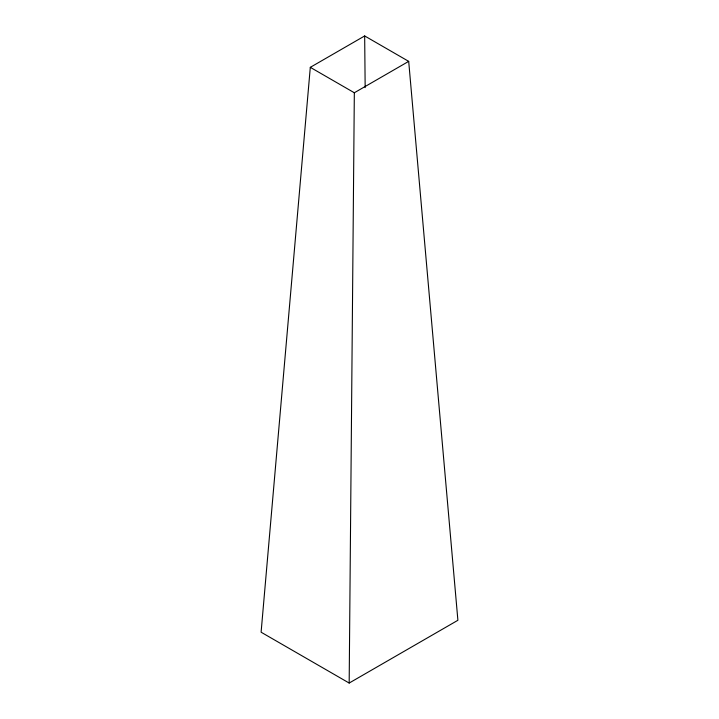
<?xml version="1.0" encoding="UTF-8"?>
<svg xmlns="http://www.w3.org/2000/svg" width="719" height="719" viewBox="0 0 719 719"><rect width="100%" height="100%" fill="white"/><g stroke="black" fill="none" stroke-linecap="round" stroke-linejoin="round"><path stroke-width="1.08" d="M349.173 683.05L354.332 92.76L408.698 61.367L457.895 620.281L349.173 683.05L261.105 632.208L310.302 67.334L364.668 35.95L408.698 61.367M310.302 67.334L354.332 92.76M364.668 35.95L365.162 87.61"/></g></svg>
